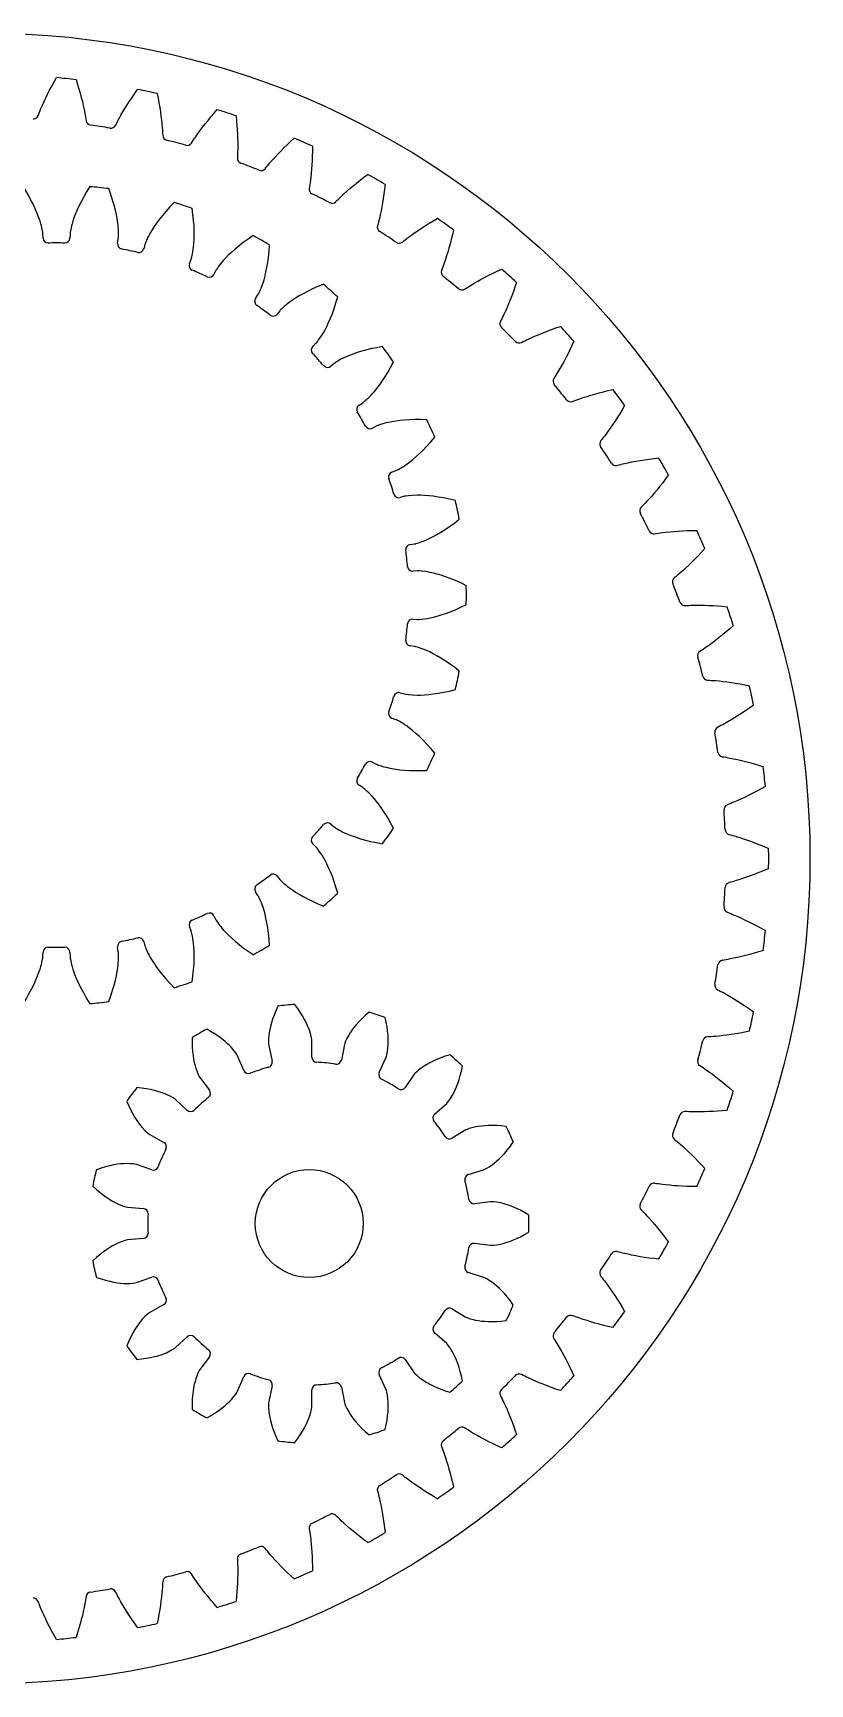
# Model space of a CAD drawing. Header units: millimetres. Extents: x -52 to 78, y -28 to 183.
# Drawn here: x 17.2 to 78.4, y 53.4 to 183.4 of the extents above; entities that cross this region are included whole.
import ezdxf

# ---------------------------------------------------------------- set-up
doc = ezdxf.new("R2010")
doc.units = ezdxf.units.MM
doc.header["$MEASUREMENT"] = 0

# ---------------------------------------------------------------- blocks, each defined once
blk = doc.blocks.new('sun')
for p, q in [((-6.88, 27.28), (-6.96, 27.61)), ((-4.87, 28.05), (-4.81, 27.72)), ((-1.05, 28.11), (-1.07, 28.45)), ((1.07, 28.45), (1.05, 28.11)), ((4.81, 27.72), (4.87, 28.05)), ((6.96, 27.61), (6.88, 27.28)), ((-10.6, 26.43), (-10.47, 26.11)), ((10.47, 26.11), (10.6, 26.43)), ((-12.4, 25.25), (-12.55, 25.56)), ((12.55, 25.56), (12.4, 25.25)), ((-15.86, 23.65), (-15.67, 23.36)), ((15.67, 23.36), (15.86, 23.65)), ((-17.38, 22.12), (-17.59, 22.39)), ((17.59, 22.39), (17.38, 22.12)), ((-20.43, 19.83), (-20.18, 19.59)), ((20.18, 19.59), (20.43, 19.83)), ((-21.6, 18.03), (-21.86, 18.24)), ((21.86, 18.24), (21.6, 18.03)), ((-24.11, 15.15), (-23.82, 14.97)), ((23.82, 14.97), (24.11, 15.15)), ((-24.87, 13.14), (-25.17, 13.3)), ((25.17, 13.3), (24.87, 13.14)), ((-26.73, 9.81), (-26.41, 9.69)), ((26.41, 9.69), (26.73, 9.81)), ((-27.06, 7.68), (-27.39, 7.78)), ((27.39, 7.78), (27.06, 7.68)), ((-28.18, 4.04), (-27.85, 3.99)), ((27.85, 3.99), (28.18, 4.04)), ((-28.07, 1.89), (-28.41, 1.91)), ((28.41, 1.91), (28.07, 1.89)), ((-28.41, -1.91), (-28.07, -1.89)), ((28.07, -1.89), (28.41, -1.91)), ((-27.85, -3.99), (-28.18, -4.04)), ((28.18, -4.04), (27.85, -3.99)), ((-27.39, -7.78), (-27.06, -7.68)), ((27.06, -7.68), (27.39, -7.78)), ((-26.41, -9.69), (-26.73, -9.81)), ((26.73, -9.81), (26.41, -9.69)), ((-25.17, -13.3), (-24.87, -13.14)), ((24.87, -13.14), (25.17, -13.3)), ((-23.82, -14.97), (-24.11, -15.15)), ((24.11, -15.15), (23.82, -14.97)), ((-21.86, -18.24), (-21.6, -18.03)), ((21.6, -18.03), (21.86, -18.24)), ((-20.18, -19.59), (-20.43, -19.83)), ((20.43, -19.83), (20.18, -19.59)), ((-17.59, -22.39), (-17.38, -22.12)), ((-15.67, -23.36), (-15.86, -23.65)), ((15.86, -23.65), (15.67, -23.36)), ((17.38, -22.12), (17.59, -22.39)), ((-12.55, -25.56), (-12.4, -25.25)), ((12.4, -25.25), (12.55, -25.56)), ((-10.47, -26.11), (-10.6, -26.43)), ((-6.96, -27.61), (-6.88, -27.28)), ((6.88, -27.28), (6.96, -27.61)), ((10.6, -26.43), (10.47, -26.11)), ((-4.81, -27.72), (-4.87, -28.05)), ((-1.07, -28.45), (-1.05, -28.11)), ((1.05, -28.11), (1.07, -28.45)), ((4.87, -28.05), (4.81, -27.72))]:
    blk.add_line(p, q)
for centre, radius, start, end in [((0, 0), 32.27, 94.6809, 97.3191), ((0, 0), 32.27, 82.6809, 85.3191), ((0, 0), 32.27, 106.6809, 109.3191), ((0, 0), 32.27, 70.6809, 73.3191), ((0, 0), 32.27, 118.6809, 121.3191), ((-5.21, 27.65), 0.4, -79.3343, 9.851), ((-0.66, 28.13), 0.4, 182.149, 271.3343), ((0, 0), 27.73, 88.6657, 91.3343), ((0.66, 28.13), 0.4, 268.6657, 357.851), ((5.21, 27.65), 0.4, 170.149, 259.3343), ((0, 0), 32.27, 58.6809, 61.3191), ((-10.84, 25.96), 0.4, -67.3343, 21.851), ((-6.49, 27.38), 0.4, 194.149, 283.3343), ((0, 0), 27.73, 100.6657, 103.3343), ((0, 0), 27.73, 76.6657, 79.3343), ((6.49, 27.38), 0.4, 256.6657, 345.851), ((10.84, 25.96), 0.4, 158.149, 247.3343), ((-12.04, 25.43), 0.4, 206.149, 295.3343), ((0, 0), 27.73, 112.6657, 115.3343), ((0, 0), 27.73, 64.6657, 67.3343), ((12.04, 25.43), 0.4, 244.6657, 333.851), ((0, 0), 32.27, 130.6809, 133.3191), ((0, 0), 32.27, 46.6809, 49.3191), ((-17.06, 22.37), 0.4, 218.149, 307.3343), ((0, 0), 27.73, 124.6657, 127.3343), ((-16, 23.14), 0.4, -55.3343, 33.851), ((16, 23.14), 0.4, 146.149, 235.3343), ((0, 0), 27.73, 52.6657, 55.3343), ((17.06, 22.37), 0.4, 232.6657, 321.851), ((0, 0), 32.27, 142.6809, 145.3191), ((-20.46, 19.31), 0.4, -43.3343, 45.851), ((20.46, 19.31), 0.4, 134.149, 223.3343), ((0, 0), 32.27, 34.6809, 37.3191), ((0, 0), 27.73, 136.6657, 139.3343), ((0, 0), 27.73, 40.6657, 43.3343), ((-21.34, 18.33), 0.4, 230.149, 319.3343), ((21.34, 18.33), 0.4, 220.6657, 309.851), ((0, 0), 27.73, 148.6657, 151.3343), ((-24.03, 14.63), 0.4, -31.3343, 57.851), ((24.03, 14.63), 0.4, 122.149, 211.3343), ((0, 0), 27.73, 28.6657, 31.3343), ((0, 0), 32.27, 154.6809, 157.3191), ((-24.69, 13.5), 0.4, 242.149, 331.3343), ((24.69, 13.5), 0.4, 208.6657, 297.851), ((0, 0), 32.27, 22.6809, 25.3191), ((0, 0), 27.73, 160.6657, 163.3343), ((-26.55, 9.31), 0.4, -19.3343, 69.851), ((26.55, 9.31), 0.4, 110.149, 199.3343), ((0, 0), 27.73, 16.6657, 19.3343), ((-26.95, 8.07), 0.4, 254.149, 343.3343), ((26.95, 8.07), 0.4, 196.6657, 285.851), ((0, 0), 32.27, 166.6809, 169.3191), ((0, 0), 32.27, 10.6809, 13.3191), ((-27.9, 3.59), 0.4, -7.3343, 81.851), ((27.9, 3.59), 0.4, 98.149, 187.3343), ((0, 0), 27.73, 172.6657, 175.3343), ((0, 0), 27.73, 4.6657, 7.3343), ((-28.04, 2.29), 0.4, 266.149, 355.3343), ((28.04, 2.29), 0.4, 184.6657, 273.851), ((0, 0), 32.27, 178.6809, 181.3191), ((0, 0), 32.27, -1.3191, 1.3191), ((-28.04, -2.29), 0.4, 4.6657, 93.851), ((0, 0), 27.73, 184.6657, 187.3343), ((0, 0), 27.73, 352.6657, 355.3343), ((28.04, -2.29), 0.4, 86.149, 175.3343), ((-27.9, -3.59), 0.4, -81.851, 7.3343), ((27.9, -3.59), 0.4, 172.6657, 261.851), ((0, 0), 32.27, 190.6809, 193.3191), ((0, 0), 32.27, 346.6809, 349.3191), ((-26.95, -8.07), 0.4, 16.6657, 105.851), ((26.95, -8.07), 0.4, 74.149, 163.3343), ((0, 0), 27.73, 196.6657, 199.3343), ((0, 0), 27.73, 340.6657, 343.3343), ((-26.55, -9.31), 0.4, -69.851, 19.3343), ((26.55, -9.31), 0.4, 160.6657, 249.851), ((0, 0), 32.27, 202.6809, 205.3191), ((0, 0), 32.27, 334.6809, 337.3191), ((-24.69, -13.5), 0.4, 28.6657, 117.851), ((0, 0), 27.73, 208.6657, 211.3343), ((0, 0), 27.73, 328.6657, 331.3343), ((24.69, -13.5), 0.4, 62.149, 151.3343), ((-24.03, -14.63), 0.4, -57.851, 31.3343), ((24.03, -14.63), 0.4, 148.6657, 237.851), ((-21.34, -18.33), 0.4, 40.6657, 129.851), ((0, 0), 27.73, 220.6657, 223.3343), ((0, 0), 27.73, 316.6657, 319.3343), ((21.34, -18.33), 0.4, 50.149, 139.3343), ((0, 0), 32.27, 214.6809, 217.3191), ((-20.46, -19.31), 0.4, -45.851, 43.3343), ((20.46, -19.31), 0.4, 136.6657, 225.851), ((0, 0), 32.27, 322.6809, 325.3191), ((-17.06, -22.37), 0.4, 52.6657, 141.851), ((0, 0), 27.73, 232.6657, 235.3343), ((0, 0), 27.73, 304.6657, 307.3343), ((17.06, -22.37), 0.4, 38.149, 127.3343), ((-16, -23.14), 0.4, -33.851, 55.3343), ((16, -23.14), 0.4, 124.6657, 213.851), ((0, 0), 32.27, 226.6809, 229.3191), ((0, 0), 32.27, 310.6809, 313.3191), ((-12.04, -25.43), 0.4, 64.6657, 153.851), ((0, 0), 27.73, 244.6657, 247.3343), ((-10.84, -25.96), 0.4, -21.851, 67.3343), ((10.84, -25.96), 0.4, 112.6657, 201.851), ((0, 0), 27.73, 292.6657, 295.3343), ((12.04, -25.43), 0.4, 26.149, 115.3343), ((-6.49, -27.38), 0.4, 76.6657, 165.851), ((0, 0), 27.73, 256.6657, 259.3343), ((-5.21, -27.65), 0.4, -9.851, 79.3343), ((5.21, -27.65), 0.4, 100.6657, 189.851), ((0, 0), 27.73, 280.6657, 283.3343), ((6.49, -27.38), 0.4, 14.149, 103.3343), ((0, 0), 32.27, 238.6809, 241.3191), ((-0.66, -28.13), 0.4, 88.6657, 177.851), ((0, 0), 27.73, 268.6657, 271.3343), ((0.66, -28.13), 0.4, 2.149, 91.3343), ((0, 0), 32.27, 298.6809, 301.3191), ((0, 0), 32.27, 250.6809, 253.3191), ((0, 0), 32.27, 286.6809, 289.3191), ((0, 0), 32.27, 262.6809, 265.3191), ((0, 0), 32.27, 274.6809, 277.3191)]:
    blk.add_arc(centre, radius, start, end)
for points in [[(-4.11, 32.01), (-4.6, 30.74), (-4.79, 29.75), (-4.85, 29.07)], [(-1.29, 29.44), (-1.5, 30.09), (-1.9, 31.03), (-2.63, 32.17)], [(2.63, 32.17), (1.9, 31.03), (1.5, 30.09), (1.29, 29.44)], [(4.86, 29.07), (4.79, 29.75), (4.6, 30.74), (4.11, 32.01)], [(-10.68, 30.46), (-10.89, 29.11), (-10.87, 28.1), (-10.79, 27.42)], [(-7.39, 28.53), (-7.73, 29.12), (-8.31, 29.95), (-9.26, 30.92)], [(9.26, 30.92), (8.31, 29.95), (7.73, 29.12), (7.39, 28.53)], [(10.79, 27.42), (10.87, 28.1), (10.89, 29.11), (10.68, 30.46)], [(-4.85, 29.07), (-4.91, 28.5), (-4.88, 28.16), (-4.87, 28.05)], [(-1.07, 28.45), (-1.08, 28.56), (-1.12, 28.9), (-1.29, 29.44)], [(1.29, 29.44), (1.12, 28.9), (1.08, 28.56), (1.07, 28.45)], [(4.87, 28.05), (4.88, 28.16), (4.91, 28.5), (4.86, 29.07)], [(-16.78, 27.57), (-16.7, 26.22), (-16.47, 25.23), (-16.26, 24.58)], [(-13.16, 26.37), (-13.61, 26.88), (-14.35, 27.57), (-15.49, 28.31)], [(-10.79, 27.42), (-10.73, 26.85), (-10.63, 26.53), (-10.6, 26.43)], [(-6.96, 27.61), (-6.99, 27.72), (-7.1, 28.03), (-7.39, 28.53)], [(7.39, 28.53), (7.1, 28.03), (6.99, 27.72), (6.96, 27.61)], [(10.6, 26.43), (10.63, 26.53), (10.73, 26.85), (10.79, 27.42)], [(15.49, 28.31), (14.35, 27.57), (13.61, 26.88), (13.16, 26.37)], [(16.26, 24.58), (16.47, 25.23), (16.7, 26.22), (16.78, 27.57)], [(-12.55, 25.56), (-12.6, 25.66), (-12.78, 25.94), (-13.16, 26.37)], [(13.16, 26.37), (12.78, 25.94), (12.6, 25.66), (12.55, 25.56)], [(-22.14, 23.48), (-21.79, 22.17), (-21.36, 21.25), (-21.01, 20.66)], [(-18.35, 23.06), (-18.9, 23.46), (-19.77, 23.99), (-21.04, 24.48)], [(-16.26, 24.58), (-16.08, 24.04), (-15.92, 23.74), (-15.86, 23.65)], [(15.86, 23.65), (15.92, 23.74), (16.08, 24.04), (16.26, 24.58)], [(21.04, 24.48), (19.77, 23.99), (18.9, 23.46), (18.35, 23.06)], [(21.01, 20.66), (21.36, 21.25), (21.79, 22.17), (22.14, 23.48)], [(-17.59, 22.39), (-17.66, 22.47), (-17.89, 22.72), (-18.35, 23.06)], [(18.35, 23.06), (17.89, 22.72), (17.66, 22.47), (17.59, 22.39)], [(-22.74, 18.74), (-23.37, 19.02), (-24.33, 19.35), (-25.67, 19.57)], [(-21.01, 20.66), (-20.72, 20.17), (-20.51, 19.91), (-20.43, 19.83)], [(20.43, 19.83), (20.51, 19.91), (20.72, 20.17), (21.01, 20.66)], [(25.67, 19.57), (24.33, 19.35), (23.37, 19.02), (22.75, 18.74)], [(-26.54, 18.36), (-25.92, 17.16), (-25.31, 16.35), (-24.85, 15.84)], [(-21.86, 18.24), (-21.95, 18.31), (-22.22, 18.5), (-22.74, 18.74)], [(22.75, 18.74), (22.22, 18.5), (21.95, 18.31), (21.86, 18.24)], [(24.85, 15.84), (25.31, 16.35), (25.92, 17.16), (26.54, 18.36)], [(-24.85, 15.84), (-24.46, 15.42), (-24.2, 15.22), (-24.11, 15.15)], [(24.11, 15.15), (24.2, 15.22), (24.46, 15.42), (24.85, 15.84)], [(-26.14, 13.6), (-26.81, 13.74), (-27.82, 13.87), (-29.17, 13.8)], [(-25.17, 13.3), (-25.28, 13.35), (-25.59, 13.48), (-26.14, 13.6)], [(26.14, 13.6), (25.59, 13.48), (25.28, 13.35), (25.17, 13.3)], [(29.17, 13.8), (27.82, 13.87), (26.81, 13.74), (26.14, 13.6)], [(-29.78, 12.44), (-28.92, 11.39), (-28.15, 10.73), (-27.6, 10.33)], [(27.6, 10.33), (28.15, 10.73), (28.92, 11.39), (29.78, 12.44)], [(-27.6, 10.33), (-27.14, 10), (-26.83, 9.85), (-26.73, 9.81)], [(26.73, 9.81), (26.83, 9.85), (27.14, 10), (27.6, 10.33)], [(-28.4, 7.87), (-29.08, 7.87), (-30.09, 7.78), (-31.41, 7.44)], [(-27.39, 7.78), (-27.5, 7.8), (-27.83, 7.86), (-28.4, 7.87)], [(28.4, 7.87), (27.83, 7.86), (27.5, 7.8), (27.39, 7.78)], [(31.41, 7.44), (30.09, 7.78), (29.08, 7.87), (28.4, 7.87)], [(-31.71, 5.98), (-30.66, 5.13), (-29.77, 4.64), (-29.14, 4.36)], [(29.14, 4.36), (29.77, 4.64), (30.66, 5.13), (31.71, 5.98)], [(-29.14, 4.36), (-28.62, 4.13), (-28.29, 4.06), (-28.18, 4.04)], [(28.18, 4.04), (28.29, 4.06), (28.62, 4.13), (29.14, 4.36)], [(-29.41, 1.79), (-30.08, 1.65), (-31.05, 1.36), (-32.27, 0.74)], [(-28.41, 1.91), (-28.52, 1.91), (-28.86, 1.91), (-29.41, 1.79)], [(29.42, 1.79), (28.86, 1.91), (28.52, 1.91), (28.41, 1.91)], [(32.27, 0.74), (31.05, 1.36), (30.08, 1.65), (29.42, 1.79)], [(-32.27, -0.74), (-31.05, -1.36), (-30.08, -1.65), (-29.42, -1.79)], [(29.41, -1.79), (30.08, -1.65), (31.05, -1.36), (32.27, -0.74)], [(-29.42, -1.79), (-28.86, -1.91), (-28.52, -1.91), (-28.41, -1.91)], [(28.41, -1.91), (28.52, -1.91), (28.86, -1.91), (29.41, -1.79)], [(-29.14, -4.36), (-29.77, -4.64), (-30.66, -5.13), (-31.71, -5.98)], [(-28.18, -4.04), (-28.29, -4.06), (-28.62, -4.13), (-29.14, -4.36)], [(29.14, -4.36), (28.62, -4.13), (28.29, -4.06), (28.18, -4.04)], [(31.71, -5.98), (30.66, -5.13), (29.77, -4.64), (29.14, -4.36)], [(-31.41, -7.44), (-30.09, -7.78), (-29.08, -7.87), (-28.4, -7.87)], [(-28.4, -7.87), (-27.83, -7.86), (-27.5, -7.8), (-27.39, -7.78)], [(27.39, -7.78), (27.5, -7.8), (27.83, -7.86), (28.4, -7.87)], [(28.4, -7.87), (29.08, -7.87), (30.09, -7.78), (31.41, -7.44)], [(-27.6, -10.33), (-28.15, -10.73), (-28.92, -11.39), (-29.78, -12.44)], [(-26.73, -9.81), (-26.83, -9.85), (-27.14, -10), (-27.6, -10.33)], [(27.6, -10.33), (27.14, -10), (26.83, -9.85), (26.73, -9.81)], [(29.78, -12.44), (28.92, -11.39), (28.15, -10.73), (27.6, -10.33)], [(-29.17, -13.8), (-27.82, -13.87), (-26.81, -13.74), (-26.14, -13.6)], [(-26.14, -13.6), (-25.59, -13.48), (-25.28, -13.35), (-25.17, -13.3)], [(25.17, -13.3), (25.28, -13.35), (25.59, -13.48), (26.14, -13.6)], [(26.14, -13.6), (26.81, -13.74), (27.82, -13.87), (29.17, -13.8)], [(-24.11, -15.15), (-24.2, -15.22), (-24.46, -15.42), (-24.85, -15.84)], [(24.85, -15.84), (24.46, -15.42), (24.2, -15.22), (24.11, -15.15)], [(-24.85, -15.84), (-25.31, -16.35), (-25.92, -17.16), (-26.54, -18.36)], [(26.54, -18.36), (25.92, -17.16), (25.31, -16.35), (24.85, -15.84)], [(-25.67, -19.57), (-24.33, -19.35), (-23.37, -19.02), (-22.75, -18.74)], [(-22.75, -18.74), (-22.22, -18.5), (-21.95, -18.31), (-21.86, -18.24)], [(21.86, -18.24), (21.95, -18.31), (22.22, -18.5), (22.74, -18.74)], [(22.74, -18.74), (23.37, -19.02), (24.33, -19.35), (25.67, -19.57)], [(-21.01, -20.66), (-21.36, -21.25), (-21.79, -22.17), (-22.14, -23.48)], [(-20.43, -19.83), (-20.51, -19.91), (-20.72, -20.17), (-21.01, -20.66)], [(21.01, -20.66), (20.72, -20.17), (20.51, -19.91), (20.43, -19.83)], [(22.14, -23.48), (21.79, -22.17), (21.36, -21.25), (21.01, -20.66)], [(-21.04, -24.48), (-19.77, -23.99), (-18.9, -23.46), (-18.35, -23.06)], [(-18.35, -23.06), (-17.89, -22.72), (-17.66, -22.47), (-17.59, -22.39)], [(17.59, -22.39), (17.66, -22.47), (17.89, -22.72), (18.35, -23.06)], [(18.35, -23.06), (18.9, -23.46), (19.77, -23.99), (21.04, -24.48)], [(-16.26, -24.58), (-16.47, -25.23), (-16.7, -26.22), (-16.78, -27.57)], [(-15.86, -23.65), (-15.92, -23.74), (-16.08, -24.04), (-16.26, -24.58)], [(16.26, -24.58), (16.08, -24.04), (15.92, -23.74), (15.86, -23.65)], [(16.78, -27.57), (16.7, -26.22), (16.47, -25.23), (16.26, -24.58)], [(-13.16, -26.37), (-12.78, -25.94), (-12.6, -25.66), (-12.55, -25.56)], [(12.55, -25.56), (12.6, -25.66), (12.78, -25.94), (13.16, -26.37)], [(-15.49, -28.31), (-14.35, -27.57), (-13.61, -26.88), (-13.16, -26.37)], [(-10.6, -26.43), (-10.63, -26.53), (-10.73, -26.85), (-10.79, -27.42)], [(10.79, -27.42), (10.73, -26.85), (10.63, -26.53), (10.6, -26.43)], [(13.16, -26.37), (13.61, -26.88), (14.35, -27.57), (15.49, -28.31)], [(-10.79, -27.42), (-10.87, -28.1), (-10.89, -29.11), (-10.68, -30.46)], [(-9.26, -30.92), (-8.31, -29.95), (-7.73, -29.12), (-7.39, -28.53)], [(-7.39, -28.53), (-7.1, -28.03), (-6.99, -27.72), (-6.96, -27.61)], [(-4.87, -28.05), (-4.88, -28.16), (-4.91, -28.5), (-4.86, -29.07)], [(-1.29, -29.44), (-1.12, -28.9), (-1.08, -28.56), (-1.07, -28.45)], [(1.07, -28.45), (1.08, -28.56), (1.12, -28.9), (1.29, -29.44)], [(4.85, -29.07), (4.91, -28.5), (4.88, -28.16), (4.87, -28.05)], [(6.96, -27.61), (6.99, -27.72), (7.1, -28.03), (7.39, -28.53)], [(7.39, -28.53), (7.73, -29.12), (8.31, -29.95), (9.26, -30.92)], [(10.68, -30.46), (10.89, -29.11), (10.87, -28.1), (10.79, -27.42)], [(-4.86, -29.07), (-4.79, -29.75), (-4.6, -30.74), (-4.11, -32.01)], [(-2.63, -32.17), (-1.9, -31.03), (-1.5, -30.09), (-1.29, -29.44)], [(1.29, -29.44), (1.5, -30.09), (1.9, -31.03), (2.63, -32.17)], [(4.11, -32.01), (4.6, -30.74), (4.79, -29.75), (4.85, -29.07)]]:
    blk.add_open_spline(points, degree=3)
blk = doc.blocks.new('internal')
blk.add_circle((0, 0), 65)
for centre, radius, start, end in [((0, 0), 61.75, 83.274, 84.726), ((0, 0), 61.75, 77.274, 78.726), ((0, 0), 61.75, 71.274, 72.726), ((3.86, 58.64), 0.4, 266.233, 339.1017), ((8.41, 58.16), 0.4, 188.8983, 261.767), ((0, 0), 58.36, 80.2328, 81.7672), ((9.97, 57.91), 0.4, 260.233, 333.1017), ((14.45, 56.96), 0.4, 182.8983, 255.767), ((0, 0), 58.36, 74.2328, 75.7672), ((15.97, 56.55), 0.4, 254.233, 327.1017), ((0, 0), 61.75, 65.274, 66.726), ((20.32, 55.14), 0.4, 176.8983, 249.767), ((0, 0), 58.36, 68.2328, 69.7672), ((21.79, 54.57), 0.4, 248.233, 321.1017), ((0, 0), 61.75, 59.274, 60.726), ((25.97, 52.71), 0.4, 170.8983, 243.767), ((0, 0), 58.36, 62.2328, 63.7672), ((27.38, 52), 0.4, 242.233, 315.1017), ((31.34, 49.71), 0.4, 164.8983, 237.767), ((0, 0), 61.75, 53.274, 54.726), ((0, 0), 58.36, 56.2328, 57.7672), ((32.66, 48.85), 0.4, 236.233, 309.1017), ((36.37, 46.16), 0.4, 158.8983, 231.767), ((0, 0), 58.36, 50.2328, 51.7672), ((0, 0), 61.75, 47.274, 48.726), ((37.59, 45.17), 0.4, 230.233, 303.1017), ((40.99, 42.1), 0.4, 152.8983, 225.767), ((0, 0), 58.36, 44.2328, 45.7672), ((0, 0), 61.75, 41.274, 42.726), ((42.1, 40.99), 0.4, 224.233, 297.1017), ((45.17, 37.59), 0.4, 146.8983, 219.767), ((0, 0), 58.36, 38.2328, 39.7672), ((0, 0), 61.75, 35.274, 36.726), ((46.16, 36.37), 0.4, 218.233, 291.1017), ((48.85, 32.66), 0.4, 140.8983, 213.767), ((0, 0), 58.36, 32.2328, 33.7672), ((0, 0), 61.75, 29.274, 30.726), ((49.71, 31.34), 0.4, 212.233, 285.1017), ((52, 27.38), 0.4, 134.8983, 207.767), ((0, 0), 58.36, 26.2328, 27.7672), ((52.71, 25.97), 0.4, 206.233, 279.1017), ((0, 0), 61.75, 23.274, 24.726), ((54.57, 21.79), 0.4, 128.8983, 201.767), ((0, 0), 58.36, 20.2328, 21.7672), ((55.14, 20.32), 0.4, 200.233, 273.1017), ((0, 0), 61.75, 17.274, 18.726), ((56.55, 15.97), 0.4, 122.8983, 195.767), ((0, 0), 58.36, 14.2328, 15.7672), ((56.96, 14.45), 0.4, 194.233, 267.1017), ((0, 0), 61.75, 11.274, 12.726), ((57.91, 9.97), 0.4, 116.8983, 189.767), ((0, 0), 58.36, 8.2328, 9.7672), ((58.16, 8.41), 0.4, 188.233, 261.1017), ((0, 0), 61.75, 5.274, 6.726), ((58.64, 3.86), 0.4, 110.8983, 183.767), ((0, 0), 58.36, 2.2328, 3.7672), ((58.72, 2.29), 0.4, 182.233, 255.1017), ((0, 0), 61.75, -0.726, 0.726), ((0, 0), 58.36, 356.2328, 357.7672), ((58.72, -2.29), 0.4, 104.8983, 177.767), ((58.64, -3.86), 0.4, 176.233, 249.1017), ((0, 0), 61.75, 353.274, 354.726), ((0, 0), 58.36, 350.2328, 351.7672), ((58.16, -8.41), 0.4, 98.8983, 171.767), ((57.91, -9.97), 0.4, 170.233, 243.1017), ((0, 0), 61.75, 347.274, 348.726), ((56.96, -14.45), 0.4, 92.8983, 165.767), ((0, 0), 58.36, 344.2328, 345.7672), ((56.55, -15.97), 0.4, 164.233, 237.1017), ((0, 0), 61.75, 341.274, 342.726), ((0, 0), 58.36, 338.2328, 339.7672), ((55.14, -20.32), 0.4, 86.8983, 159.767), ((54.57, -21.79), 0.4, 158.233, 231.1017), ((0, 0), 61.75, 335.274, 336.726), ((0, 0), 58.36, 332.2328, 333.7672), ((52.71, -25.97), 0.4, 80.8983, 153.767), ((52, -27.38), 0.4, 152.233, 225.1017), ((0, 0), 58.36, 326.2328, 327.7672), ((49.71, -31.34), 0.4, 74.8983, 147.767), ((0, 0), 61.75, 329.274, 330.726), ((48.85, -32.66), 0.4, 146.233, 219.1017), ((0, 0), 58.36, 320.2328, 321.7672), ((46.16, -36.37), 0.4, 68.8983, 141.767), ((0, 0), 61.75, 323.274, 324.726), ((45.17, -37.59), 0.4, 140.233, 213.1017), ((0, 0), 58.36, 314.2328, 315.7672), ((42.1, -40.99), 0.4, 62.8983, 135.767), ((0, 0), 61.75, 317.274, 318.726), ((40.99, -42.1), 0.4, 134.233, 207.1017), ((0, 0), 58.36, 308.2328, 309.7672), ((37.59, -45.17), 0.4, 56.8983, 129.767), ((0, 0), 61.75, 311.274, 312.726), ((36.37, -46.16), 0.4, 128.233, 201.1017), ((31.34, -49.71), 0.4, 122.233, 195.1017), ((0, 0), 58.36, 302.2328, 303.7672), ((32.66, -48.85), 0.4, 50.8983, 123.767), ((0, 0), 61.75, 305.274, 306.726), ((0, 0), 58.36, 296.2328, 297.7672), ((27.38, -52), 0.4, 44.8983, 117.767), ((25.97, -52.71), 0.4, 116.233, 189.1017), ((0, 0), 61.75, 299.274, 300.726), ((0, 0), 58.36, 290.2328, 291.7672), ((21.79, -54.57), 0.4, 38.8983, 111.767), ((20.32, -55.14), 0.4, 110.233, 183.1017), ((14.45, -56.96), 0.4, 104.233, 177.1017), ((0, 0), 58.36, 284.2328, 285.7672), ((15.97, -56.55), 0.4, 32.8983, 105.767), ((0, 0), 61.75, 293.274, 294.726), ((3.86, -58.64), 0.4, 20.8983, 93.767), ((8.41, -58.16), 0.4, 98.233, 171.1017), ((0, 0), 58.36, 278.2328, 279.7672), ((9.97, -57.91), 0.4, 26.8983, 99.767), ((0, 0), 61.75, 287.274, 288.726), ((0, 0), 61.75, 281.274, 282.726), ((0, 0), 61.75, 275.274, 276.726)]:
    blk.add_arc(centre, radius, start, end)
for points in [[(4.46, 59.06), (4.76, 59.77), (5.16, 60.58), (5.68, 61.49)], [(7.23, 61.33), (7.55, 60.33), (7.77, 59.45), (7.91, 58.7)], [(10.61, 58.27), (10.98, 58.94), (11.46, 59.71), (12.07, 60.56)], [(13.6, 60.24), (13.82, 59.21), (13.94, 58.31), (14.01, 57.55)], [(4.23, 58.49), (4.3, 58.67), (4.38, 58.86), (4.46, 59.06)], [(7.91, 58.7), (7.95, 58.49), (7.99, 58.29), (8.02, 58.1)], [(16.64, 56.84), (17.08, 57.47), (17.64, 58.19), (18.34, 58.97)], [(10.33, 57.73), (10.41, 57.9), (10.51, 58.08), (10.61, 58.27)], [(14.01, 57.55), (14.02, 57.33), (14.04, 57.13), (14.05, 56.94)], [(19.83, 58.48), (19.93, 57.44), (19.96, 56.54), (19.95, 55.77)], [(16.3, 56.33), (16.41, 56.5), (16.52, 56.67), (16.64, 56.84)], [(22.49, 54.79), (23, 55.37), (23.62, 56.02), (24.4, 56.73)], [(25.83, 56.09), (25.83, 55.04), (25.76, 54.14), (25.67, 53.38)], [(19.95, 55.77), (19.94, 55.55), (19.93, 55.35), (19.92, 55.16)], [(22.1, 54.32), (22.22, 54.47), (22.35, 54.63), (22.49, 54.79)], [(25.67, 53.38), (25.64, 53.17), (25.61, 52.96), (25.58, 52.77)], [(28.1, 52.14), (28.66, 52.66), (29.35, 53.25), (30.2, 53.87)], [(27.66, 51.71), (27.8, 51.85), (27.94, 51.99), (28.1, 52.14)], [(31.55, 53.08), (31.44, 52.04), (31.28, 51.15), (31.1, 50.4)], [(31.1, 50.4), (31.06, 50.19), (31.01, 50), (30.96, 49.81)], [(33.39, 48.92), (34.01, 49.38), (34.76, 49.89), (35.66, 50.41)], [(36.93, 49.49), (36.71, 48.47), (36.45, 47.6), (36.2, 46.88)], [(32.91, 48.54), (33.06, 48.66), (33.22, 48.79), (33.39, 48.92)], [(36.2, 46.88), (36.13, 46.67), (36.06, 46.48), (35.99, 46.3)], [(38.32, 45.16), (38.98, 45.55), (39.78, 45.98), (40.74, 46.41)], [(37.81, 44.83), (37.97, 44.94), (38.14, 45.05), (38.32, 45.16)], [(41.9, 45.36), (41.57, 44.37), (41.23, 43.53), (40.9, 42.84)], [(40.9, 42.84), (40.81, 42.64), (40.72, 42.46), (40.64, 42.29)], [(42.84, 40.9), (43.53, 41.23), (44.37, 41.57), (45.36, 41.9)], [(42.29, 40.64), (42.46, 40.72), (42.64, 40.81), (42.84, 40.9)], [(46.41, 40.74), (45.98, 39.78), (45.55, 38.98), (45.16, 38.32)], [(45.16, 38.32), (45.05, 38.14), (44.94, 37.97), (44.83, 37.81)], [(46.88, 36.2), (47.6, 36.45), (48.47, 36.71), (49.49, 36.93)], [(46.3, 35.99), (46.48, 36.06), (46.67, 36.13), (46.88, 36.2)], [(50.41, 35.66), (49.89, 34.76), (49.38, 34.01), (48.92, 33.39)], [(48.92, 33.39), (48.79, 33.22), (48.66, 33.06), (48.54, 32.91)], [(50.4, 31.1), (51.15, 31.28), (52.04, 31.44), (53.08, 31.55)], [(49.81, 30.96), (50, 31.01), (50.19, 31.06), (50.4, 31.1)], [(53.87, 30.2), (53.25, 29.35), (52.66, 28.66), (52.14, 28.1)], [(52.14, 28.1), (51.99, 27.94), (51.85, 27.8), (51.71, 27.66)], [(52.77, 25.58), (52.96, 25.61), (53.17, 25.64), (53.38, 25.67)], [(53.38, 25.67), (54.14, 25.76), (55.04, 25.83), (56.09, 25.83)], [(56.73, 24.4), (56.02, 23.62), (55.37, 23), (54.79, 22.49)], [(54.79, 22.49), (54.63, 22.35), (54.47, 22.22), (54.32, 22.1)], [(55.16, 19.92), (55.35, 19.93), (55.55, 19.94), (55.77, 19.95)], [(55.77, 19.95), (56.54, 19.96), (57.44, 19.93), (58.48, 19.83)], [(58.97, 18.34), (58.19, 17.64), (57.47, 17.08), (56.84, 16.64)], [(56.84, 16.64), (56.67, 16.52), (56.5, 16.41), (56.33, 16.3)], [(56.94, 14.05), (57.13, 14.04), (57.33, 14.02), (57.55, 14.01)], [(57.55, 14.01), (58.31, 13.94), (59.21, 13.82), (60.24, 13.6)], [(60.56, 12.07), (59.71, 11.46), (58.94, 10.98), (58.27, 10.61)], [(58.27, 10.61), (58.08, 10.51), (57.9, 10.41), (57.73, 10.33)], [(58.1, 8.02), (58.29, 7.99), (58.49, 7.95), (58.7, 7.91)], [(58.7, 7.91), (59.45, 7.77), (60.33, 7.55), (61.33, 7.23)], [(61.49, 5.68), (60.58, 5.16), (59.77, 4.76), (59.06, 4.46)], [(59.06, 4.46), (58.86, 4.38), (58.67, 4.3), (58.49, 4.23)], [(58.62, 1.9), (58.8, 1.85), (59, 1.8), (59.2, 1.74)], [(59.2, 1.74), (59.94, 1.51), (60.79, 1.21), (61.75, 0.78)], [(61.75, -0.78), (60.79, -1.21), (59.94, -1.51), (59.2, -1.74)], [(59.2, -1.74), (59, -1.8), (58.8, -1.85), (58.62, -1.9)], [(58.49, -4.23), (58.67, -4.3), (58.86, -4.38), (59.06, -4.46)], [(59.06, -4.46), (59.77, -4.76), (60.58, -5.16), (61.49, -5.68)], [(61.33, -7.23), (60.33, -7.55), (59.45, -7.77), (58.7, -7.91)], [(58.7, -7.91), (58.49, -7.95), (58.29, -7.99), (58.1, -8.02)], [(57.73, -10.33), (57.9, -10.41), (58.08, -10.51), (58.27, -10.61)], [(58.27, -10.61), (58.94, -10.98), (59.71, -11.46), (60.56, -12.07)], [(57.55, -14.01), (57.33, -14.02), (57.13, -14.04), (56.94, -14.05)], [(60.24, -13.6), (59.21, -13.82), (58.31, -13.94), (57.55, -14.01)], [(56.33, -16.3), (56.5, -16.41), (56.67, -16.52), (56.84, -16.64)], [(56.84, -16.64), (57.47, -17.08), (58.19, -17.64), (58.97, -18.34)], [(55.77, -19.95), (55.55, -19.94), (55.35, -19.93), (55.16, -19.92)], [(58.48, -19.83), (57.44, -19.93), (56.54, -19.96), (55.77, -19.95)], [(54.32, -22.1), (54.47, -22.22), (54.63, -22.35), (54.79, -22.49)], [(54.79, -22.49), (55.37, -23), (56.02, -23.62), (56.73, -24.4)], [(53.38, -25.67), (53.17, -25.64), (52.96, -25.61), (52.77, -25.58)], [(56.09, -25.83), (55.04, -25.83), (54.14, -25.76), (53.38, -25.67)], [(51.71, -27.66), (51.85, -27.8), (51.99, -27.94), (52.14, -28.1)], [(52.14, -28.1), (52.66, -28.66), (53.25, -29.35), (53.87, -30.2)], [(50.4, -31.1), (50.19, -31.06), (50, -31.01), (49.81, -30.96)], [(53.08, -31.55), (52.04, -31.44), (51.15, -31.28), (50.4, -31.1)], [(48.54, -32.91), (48.66, -33.06), (48.79, -33.22), (48.92, -33.39)], [(48.92, -33.39), (49.38, -34.01), (49.89, -34.76), (50.41, -35.66)], [(46.88, -36.2), (46.67, -36.13), (46.48, -36.06), (46.3, -35.99)], [(49.49, -36.93), (48.47, -36.71), (47.6, -36.45), (46.88, -36.2)], [(44.83, -37.81), (44.94, -37.97), (45.05, -38.14), (45.16, -38.32)], [(45.16, -38.32), (45.55, -38.98), (45.98, -39.78), (46.41, -40.74)], [(42.84, -40.9), (42.64, -40.81), (42.46, -40.72), (42.29, -40.64)], [(45.36, -41.9), (44.37, -41.57), (43.53, -41.23), (42.84, -40.9)], [(40.64, -42.29), (40.72, -42.46), (40.81, -42.64), (40.9, -42.84)], [(40.9, -42.84), (41.23, -43.53), (41.57, -44.37), (41.9, -45.36)], [(38.32, -45.16), (38.14, -45.05), (37.97, -44.94), (37.81, -44.83)], [(40.74, -46.41), (39.78, -45.98), (38.98, -45.55), (38.32, -45.16)], [(35.99, -46.3), (36.06, -46.48), (36.13, -46.67), (36.2, -46.88)], [(36.2, -46.88), (36.45, -47.6), (36.71, -48.47), (36.93, -49.49)], [(33.39, -48.92), (33.22, -48.79), (33.06, -48.66), (32.91, -48.54)], [(35.66, -50.41), (34.76, -49.89), (34.01, -49.38), (33.39, -48.92)], [(30.96, -49.81), (31.01, -50), (31.06, -50.19), (31.1, -50.4)], [(31.1, -50.4), (31.28, -51.15), (31.44, -52.04), (31.55, -53.08)], [(28.1, -52.14), (27.94, -51.99), (27.8, -51.85), (27.66, -51.71)], [(25.58, -52.77), (25.61, -52.96), (25.64, -53.17), (25.67, -53.38)], [(30.2, -53.87), (29.35, -53.25), (28.66, -52.66), (28.1, -52.14)], [(22.49, -54.79), (22.35, -54.63), (22.22, -54.47), (22.1, -54.32)], [(25.67, -53.38), (25.76, -54.14), (25.83, -55.04), (25.83, -56.09)], [(19.95, -55.77), (19.96, -56.54), (19.93, -57.44), (19.83, -58.48)], [(19.92, -55.16), (19.93, -55.35), (19.94, -55.55), (19.95, -55.77)], [(24.4, -56.73), (23.62, -56.02), (23, -55.37), (22.49, -54.79)], [(14.05, -56.94), (14.04, -57.13), (14.02, -57.33), (14.01, -57.55)], [(16.64, -56.84), (16.52, -56.67), (16.41, -56.5), (16.3, -56.33)], [(18.34, -58.97), (17.64, -58.19), (17.08, -57.47), (16.64, -56.84)], [(4.46, -59.06), (4.38, -58.86), (4.3, -58.67), (4.23, -58.49)], [(8.02, -58.1), (7.99, -58.29), (7.95, -58.49), (7.91, -58.7)], [(10.61, -58.27), (10.51, -58.08), (10.41, -57.9), (10.33, -57.73)], [(12.07, -60.56), (11.46, -59.71), (10.98, -58.94), (10.61, -58.27)], [(14.01, -57.55), (13.94, -58.31), (13.82, -59.21), (13.6, -60.24)], [(5.68, -61.49), (5.16, -60.58), (4.76, -59.77), (4.46, -59.06)], [(7.91, -58.7), (7.77, -59.45), (7.55, -60.33), (7.23, -61.33)]]:
    blk.add_open_spline(points, degree=3)

msp = doc.modelspace()

# ---------------------------------------------------------------- linework, layer by layer
for p, q in [((39.17, 102.81), (39.18, 104.07)), ((33.82, 101.75), (33.32, 102.91)), ((35.78, 103.71), (36.06, 102.48)), ((41.75, 103.8), (41.51, 102.56)), ((44.48, 101.59), (45.01, 102.74)), ((47.24, 101.45), (46.52, 100.42)), ((30.35, 101.2), (31.11, 100.19)), ((29.36, 98.61), (28.44, 99.47)), ((48.84, 98.32), (49.79, 99.16)), ((26.42, 96.7), (27.52, 96.08)), ((51.31, 97.07), (50.22, 96.42)), ((26.57, 93.93), (25.37, 94.34)), ((51.49, 93.57), (52.7, 93.94)), ((53.24, 91.41), (51.98, 91.26)), ((24.66, 90.99), (25.92, 90.88)), ((25.92, 88.52), (24.66, 88.41)), ((51.98, 88.14), (53.24, 87.99)), ((52.7, 85.46), (51.49, 85.84)), ((25.37, 85.06), (26.57, 85.47)), ((27.52, 83.32), (26.42, 82.7)), ((50.22, 82.98), (51.31, 82.33)), ((28.44, 79.93), (29.36, 80.79)), ((49.79, 80.24), (48.84, 81.08)), ((31.11, 79.21), (30.35, 78.2)), ((46.52, 78.98), (47.24, 77.95)), ((33.32, 76.49), (33.82, 77.65)), ((36.06, 76.92), (35.78, 75.69)), ((41.51, 76.84), (41.75, 75.6)), ((45.01, 76.66), (44.48, 77.81)), ((39.18, 75.33), (39.17, 76.6))]:
    msp.add_line(p, q)
msp.add_circle((38.97, 89.7), 4.25)
for centre, radius, start, end in [((38.97, 89.7), 17.29, 93.7903, 98.2097), ((38.97, 89.7), 17.29, 69.7903, 74.2097), ((38.97, 89.7), 17.29, 117.7903, 122.2097), ((39.57, 102.8), 0.4, 179.1512, 267.4031), ((38.97, 89.7), 17.29, 45.7903, 50.2097), ((34.19, 101.91), 0.4, 203.1512, 291.4031), ((38.97, 89.7), 12.71, 104.5969, 111.4031), ((35.67, 102.39), 0.4, 284.5969, 12.8488), ((38.97, 89.7), 12.71, 80.5969, 87.4031), ((41.11, 102.64), 0.4, 260.5969, 348.8488), ((44.84, 101.43), 0.4, 155.1512, 243.4031), ((38.97, 89.7), 17.29, 141.7903, 146.2097), ((30.79, 99.95), 0.4, 308.5969, 36.8488), ((38.97, 89.7), 12.71, 56.5969, 63.4031), ((46.19, 100.65), 0.4, 236.5969, 324.8488), ((38.97, 89.7), 12.71, 128.5969, 135.4031), ((29.63, 98.91), 0.4, 227.1512, 315.4031), ((49.1, 98.02), 0.4, 131.1512, 219.4031), ((38.97, 89.7), 12.71, 32.5969, 39.4031), ((50.02, 96.76), 0.4, 212.5969, 300.8488), ((38.97, 89.7), 17.29, 21.7903, 26.2097), ((38.97, 89.7), 12.71, 152.5969, 159.4031), ((27.33, 95.74), 0.4, 332.5969, 60.8488), ((38.97, 89.7), 17.29, 165.7903, 170.2097), ((26.7, 94.31), 0.4, 251.1512, 339.4031), ((51.61, 93.18), 0.4, 107.1512, 195.4031), ((38.97, 89.7), 12.71, 8.5969, 15.4031), ((51.94, 91.66), 0.4, 188.5969, 276.8488), ((25.88, 90.48), 0.4, 356.5969, 84.8488), ((38.97, 89.7), 12.71, 176.5969, 183.4031), ((38.97, 89.7), 17.29, 357.7903, 2.2097), ((25.88, 88.92), 0.4, 275.1512, 3.4031), ((38.97, 89.7), 12.71, 344.5969, 351.4031), ((51.94, 87.74), 0.4, 83.1512, 171.4031), ((38.97, 89.7), 17.29, 189.7903, 194.2097), ((51.61, 86.22), 0.4, 164.5969, 252.8488), ((26.7, 85.09), 0.4, 20.5969, 108.8488), ((38.97, 89.7), 12.71, 200.5969, 207.4031), ((27.33, 83.67), 0.4, 299.1512, 27.4031), ((38.97, 89.7), 17.29, 333.7903, 338.2097), ((38.97, 89.7), 12.71, 320.5969, 327.4031), ((50.02, 82.64), 0.4, 59.1512, 147.4031), ((29.63, 80.49), 0.4, 44.5969, 132.8488), ((38.97, 89.7), 12.71, 224.5969, 231.4031), ((49.1, 81.38), 0.4, 140.5969, 228.8488), ((38.97, 89.7), 17.29, 213.7903, 218.2097), ((30.79, 79.45), 0.4, 323.1512, 51.4031), ((44.84, 77.98), 0.4, 116.5969, 204.8488), ((38.97, 89.7), 12.71, 296.5969, 303.4031), ((46.19, 78.75), 0.4, 35.1512, 123.4031), ((34.19, 77.49), 0.4, 68.5969, 156.8488), ((38.97, 89.7), 12.71, 248.5969, 255.4031), ((35.67, 77.01), 0.4, 347.1512, 75.4031), ((39.57, 76.6), 0.4, 92.5969, 180.8488), ((38.97, 89.7), 12.71, 272.5969, 279.4031), ((41.11, 76.76), 0.4, 11.1512, 99.4031), ((38.97, 89.7), 17.29, 309.7903, 314.2097), ((38.97, 89.7), 17.29, 237.7903, 242.2097), ((38.97, 89.7), 17.29, 285.7903, 290.2097), ((38.97, 89.7), 17.29, 261.7903, 266.2097)]:
    msp.add_arc(centre, radius, start, end)
for points in [[(36.5, 106.81), (36.03, 105.84), (35.85, 105.05), (35.79, 104.51)], [(39.01, 104.85), (38.83, 105.37), (38.49, 106.1), (37.83, 106.95)], [(43.68, 106.34), (42.85, 105.64), (42.36, 105), (42.09, 104.53)], [(45.17, 103.53), (45.22, 104.07), (45.2, 104.87), (44.94, 105.93)], [(29.75, 104.33), (29.72, 103.25), (29.87, 102.46), (30.04, 101.94)], [(32.84, 103.56), (32.47, 103.96), (31.86, 104.48), (30.91, 105)], [(35.79, 104.51), (35.73, 104.06), (35.76, 103.8), (35.78, 103.71)], [(39.18, 104.07), (39.18, 104.16), (39.15, 104.42), (39.01, 104.85)], [(42.09, 104.53), (41.85, 104.14), (41.77, 103.88), (41.75, 103.8)], [(33.32, 102.91), (33.28, 102.99), (33.15, 103.22), (32.84, 103.56)], [(45.01, 102.74), (45.04, 102.82), (45.12, 103.07), (45.17, 103.53)], [(50.04, 102.99), (49, 102.68), (48.29, 102.29), (47.85, 101.98)], [(30.04, 101.94), (30.17, 101.5), (30.31, 101.27), (30.35, 101.2)], [(47.85, 101.98), (47.48, 101.72), (47.3, 101.52), (47.24, 101.45)], [(50.26, 99.81), (50.52, 100.29), (50.83, 101.03), (51.03, 102.09)], [(27.74, 99.87), (27.24, 100.08), (26.47, 100.31), (25.38, 100.4)], [(24.6, 99.32), (25.01, 98.31), (25.47, 97.65), (25.83, 97.25)], [(28.44, 99.47), (28.37, 99.53), (28.15, 99.69), (27.74, 99.87)], [(49.79, 99.16), (49.85, 99.22), (50.03, 99.41), (50.26, 99.81)], [(25.83, 97.25), (26.13, 96.9), (26.35, 96.75), (26.42, 96.7)], [(52.08, 97.31), (51.63, 97.22), (51.39, 97.11), (51.31, 97.07)], [(54.48, 97.34), (53.41, 97.48), (52.61, 97.41), (52.08, 97.31)], [(53.39, 94.35), (53.83, 94.67), (54.42, 95.22), (55.03, 96.12)], [(24.57, 94.42), (24.03, 94.41), (23.23, 94.31), (22.21, 93.94)], [(25.37, 94.34), (25.29, 94.37), (25.03, 94.42), (24.57, 94.42)], [(52.7, 93.94), (52.78, 93.97), (53.03, 94.08), (53.39, 94.35)], [(21.93, 92.64), (22.72, 91.89), (23.4, 91.48), (23.9, 91.25)], [(23.9, 91.25), (24.31, 91.06), (24.57, 91), (24.66, 90.99)], [(54.04, 91.32), (53.59, 91.42), (53.33, 91.42), (53.24, 91.41)], [(56.25, 90.37), (55.33, 90.94), (54.57, 91.2), (54.04, 91.32)], [(24.66, 88.41), (24.57, 88.4), (24.31, 88.34), (23.9, 88.15)], [(54.04, 88.08), (54.57, 88.2), (55.33, 88.46), (56.25, 89.03)], [(23.9, 88.15), (23.4, 87.92), (22.72, 87.51), (21.93, 86.76)], [(53.24, 87.99), (53.33, 87.98), (53.59, 87.98), (54.04, 88.08)], [(22.21, 85.46), (23.23, 85.09), (24.03, 84.99), (24.57, 84.98)], [(24.57, 84.98), (25.03, 84.98), (25.29, 85.04), (25.37, 85.06)], [(53.39, 85.05), (53.03, 85.32), (52.78, 85.43), (52.7, 85.46)], [(55.03, 83.28), (54.42, 84.18), (53.83, 84.73), (53.39, 85.05)], [(25.83, 82.16), (25.47, 81.75), (25.01, 81.09), (24.6, 80.08)], [(26.42, 82.7), (26.35, 82.65), (26.13, 82.5), (25.83, 82.16)], [(51.31, 82.33), (51.39, 82.29), (51.63, 82.18), (52.07, 82.09)], [(52.07, 82.09), (52.61, 81.99), (53.41, 81.92), (54.48, 82.06)], [(25.38, 79), (26.47, 79.09), (27.24, 79.32), (27.73, 79.53)], [(27.73, 79.53), (28.15, 79.72), (28.37, 79.87), (28.44, 79.93)], [(50.26, 79.59), (50.03, 79.99), (49.85, 80.18), (49.79, 80.24)], [(51.03, 77.31), (50.83, 78.37), (50.52, 79.11), (50.26, 79.59)], [(30.35, 78.2), (30.31, 78.13), (30.17, 77.9), (30.04, 77.46)], [(30.04, 77.46), (29.87, 76.94), (29.72, 76.15), (29.75, 75.07)], [(47.24, 77.95), (47.3, 77.88), (47.48, 77.68), (47.85, 77.42)], [(47.85, 77.42), (48.29, 77.11), (49, 76.72), (50.04, 76.41)], [(30.91, 74.4), (31.86, 74.92), (32.47, 75.44), (32.84, 75.84)], [(32.84, 75.84), (33.15, 76.18), (33.28, 76.41), (33.32, 76.49)], [(35.78, 75.69), (35.76, 75.6), (35.73, 75.34), (35.78, 74.89)], [(41.75, 75.6), (41.77, 75.52), (41.85, 75.26), (42.09, 74.87)], [(44.94, 73.47), (45.2, 74.53), (45.22, 75.33), (45.17, 75.87)], [(45.17, 75.87), (45.12, 76.33), (45.04, 76.58), (45.01, 76.66)], [(35.78, 74.89), (35.85, 74.35), (36.03, 73.56), (36.5, 72.59)], [(37.83, 72.45), (38.49, 73.3), (38.83, 74.03), (39.01, 74.55)], [(39.01, 74.55), (39.15, 74.98), (39.18, 75.24), (39.18, 75.33)], [(42.09, 74.87), (42.36, 74.4), (42.85, 73.76), (43.68, 73.06)]]:
    msp.add_open_spline(points, degree=3)

# ---------------------------------------------------------------- block references
for name, p in [('internal', (13.39, 118.44)), ('sun', (19.07, 139.18))]:
    msp.add_blockref(name, p)

doc.saveas('drawing.dxf')
